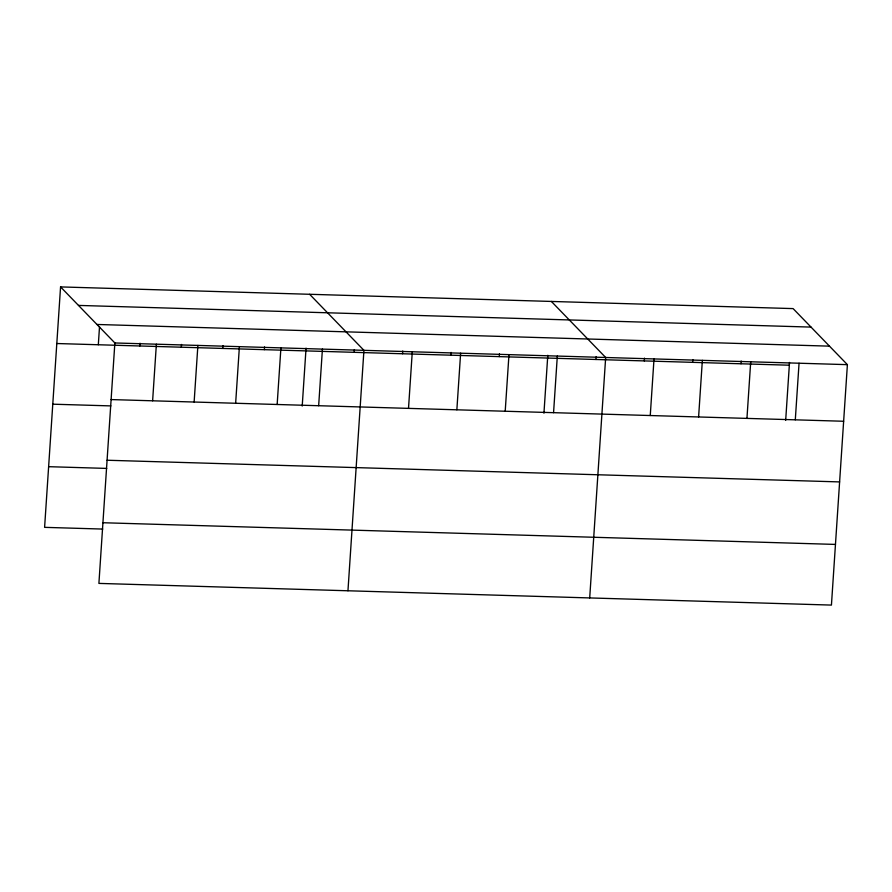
<?xml version="1.0" encoding="UTF-8"?>
<svg xmlns="http://www.w3.org/2000/svg" width="892" height="892" viewBox="0 0 892 892"><rect width="100%" height="100%" fill="white"/><g stroke="black" fill="none" stroke-linecap="round" stroke-linejoin="round"><path stroke-width="1.34" d="M60.567 286.912L114.867 342.963L98.901 583.401L831.433 605.088L847.4 364.65L793.099 308.599L60.567 286.912L44.6 527.35L102.714 529.067M98.321 344.747L99.514 326.807M139.832 345.985L140.011 343.219M152.621 400.798L156.379 344.189M181.344 347.211L181.522 344.446M194.133 402.024L197.89 345.416M222.855 348.438L223.033 345.672M235.644 403.262L239.402 346.653M264.355 349.664L264.545 346.91M277.156 404.489L280.913 347.88M302.21 406.05L306.056 348.136M318.656 405.715L322.425 349.107M354.213 352.329L354.403 349.564M347.958 590.772L363.936 350.333L309.624 294.293M402.56 353.756L402.749 351.002M408.514 408.38L412.282 351.771M450.906 355.194L451.096 352.429M456.86 409.807L460.629 353.199M499.252 356.622L499.442 353.856M505.207 411.234L508.975 354.626M543.942 413.197L547.788 355.295M553.564 412.673L557.322 356.064M595.956 359.487L596.135 356.722M589.701 597.93L605.668 357.491L551.367 301.44M644.303 360.914L644.481 358.149M650.257 415.527L654.014 358.918M692.649 362.342L692.828 359.587M698.603 416.965L702.361 360.357M740.996 363.78L741.174 361.015M746.95 418.393L750.707 361.784M785.674 420.355L789.52 362.442M795.296 419.82L799.054 363.222M78.485 305.41L811.018 327.096M96.949 324.465L829.482 346.152M114.867 342.963L847.4 364.65M56.809 343.52L789.342 365.207M111.11 399.571L843.642 421.258M52.784 404.188L110.898 405.905M107.085 460.239L839.606 481.914M48.625 466.683L106.739 468.412M102.926 522.734L835.458 544.421"/></g></svg>
